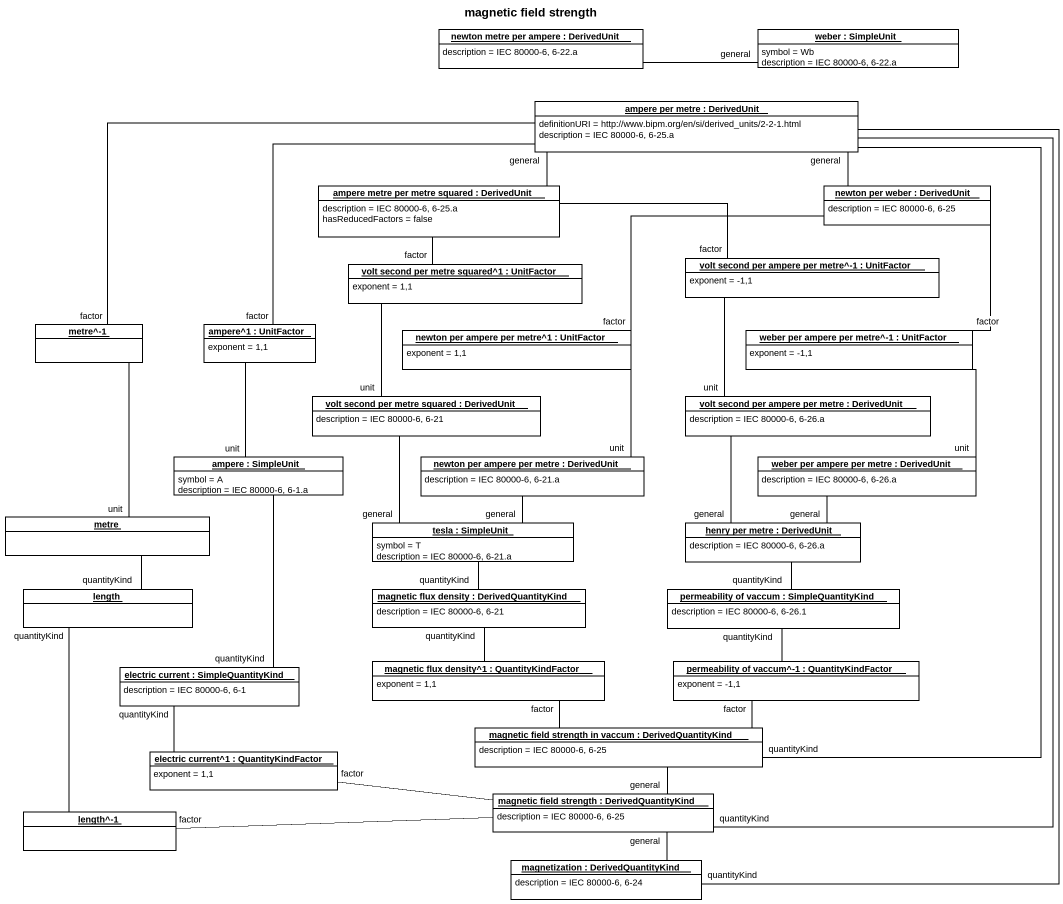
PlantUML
@startuml
title magnetic field strength
hide circle
hide empty members
object "newton metre per ampere : DerivedUnit" as newton_metre_per_ampere #FFFFFF {
  description = IEC 80000-6, 6-22.a
}
object "weber : SimpleUnit" as weber #FFFFFF {
  symbol = Wb
  description = IEC 80000-6, 6-22.a
}
object "ampere per metre : DerivedUnit" as ampere_per_metre #FFFFFF {
  definitionURI = http://www.bipm.org/en/si/derived_units/2-2-1.html
  description = IEC 80000-6, 6-25.a
}
object "ampere metre per metre squared : DerivedUnit" as ampere_metre_per_metre #FFFFFF {
  description = IEC 80000-6, 6-25.a
  hasReducedFactors = false
}
object "newton per weber : DerivedUnit" as newton_per_weber #FFFFFF {
  description = IEC 80000-6, 6-25
}
object "volt second per metre squared^1 : UnitFactor" as volt_second_per_metre #FFFFFF {
  exponent = 1,1
}
object "volt second per ampere per metre^-1 : UnitFactor" as volt_second_per_ampere_per #FFFFFF {
  exponent = -1,1
}
object "metre^-1" as metre_1 #FFFFFF
object "ampere^1 : UnitFactor" as ampere_1 #FFFFFF {
  exponent = 1,1
}
object "newton per ampere per metre^1 : UnitFactor" as newton_per_ampere_per_metre #FFFFFF {
  exponent = 1,1
}
object "weber per ampere per metre^-1 : UnitFactor" as weber_per_ampere_per_metre_1 #FFFFFF {
  exponent = -1,1
}
object "volt second per metre squared : DerivedUnit" as volt_second_per_metre_2 #FFFFFF {
  description = IEC 80000-6, 6-21
}
object "volt second per ampere per metre : DerivedUnit" as volt_second_per_ampere_per_2 #FFFFFF {
  description = IEC 80000-6, 6-26.a
}
object "ampere : SimpleUnit" as ampere #FFFFFF {
  symbol = A
  description = IEC 80000-6, 6-1.a
}
object "newton per ampere per metre : DerivedUnit" as newton_per_ampere_per_metre_2 #FFFFFF {
  description = IEC 80000-6, 6-21.a
}
object "weber per ampere per metre : DerivedUnit" as weber_per_ampere_per_metre #FFFFFF {
  description = IEC 80000-6, 6-26.a
}
object metre #FFFFFF
object "tesla : SimpleUnit" as tesla #FFFFFF {
  symbol = T
  description = IEC 80000-6, 6-21.a
}
object "henry per metre : DerivedUnit" as henry_per_metre #FFFFFF {
  description = IEC 80000-6, 6-26.a
}
object length #FFFFFF
object "magnetic flux density : DerivedQuantityKind" as magnetic_flux_density #FFFFFF {
  description = IEC 80000-6, 6-21
}
object "permeability of vaccum : SimpleQuantityKind" as permeability_of_vaccum #FFFFFF {
  description = IEC 80000-6, 6-26.1
}
object "electric current : SimpleQuantityKind" as electric_current #FFFFFF {
  description = IEC 80000-6, 6-1
}
object "magnetic flux density^1 : QuantityKindFactor" as magnetic_flux_density_1 #FFFFFF {
  exponent = 1,1
}
object "permeability of vaccum^-1 : QuantityKindFactor" as permeability_of_vaccum_1 #FFFFFF {
  exponent = -1,1
}
object "electric current^1 : QuantityKindFactor" as electric_current_1 #FFFFFF {
  exponent = 1,1
}
object "magnetic field strength in vaccum : DerivedQuantityKind" as magnetic_field_strength_in #FFFFFF {
  description = IEC 80000-6, 6-25
}
object "magnetic field strength : DerivedQuantityKind" as magnetic_field_strength #FFFFFF {
  description = IEC 80000-6, 6-25
}
object "length^-1" as length_1 #FFFFFF
object "magnetization : DerivedQuantityKind" as magnetization #FFFFFF {
  description = IEC 80000-6, 6-24
}
weber -left- newton_metre_per_ampere : general
ampere_per_metre -left- ampere_metre_per_metre : general
ampere_per_metre -right- newton_per_weber : general
ampere_per_metre -- magnetic_field_strength_in : quantityKind
ampere_per_metre -- magnetic_field_strength : quantityKind
ampere_per_metre -- magnetization : quantityKind
volt_second_per_metre -up- ampere_metre_per_metre : factor
volt_second_per_ampere_per -left- ampere_metre_per_metre : factor
metre_1 -right- ampere_per_metre : factor
ampere_1 -right- ampere_per_metre : factor
newton_per_ampere_per_metre -right- newton_per_weber : factor
weber_per_ampere_per_metre_1 -up- newton_per_weber : factor
volt_second_per_metre_2 -up- volt_second_per_metre : unit
volt_second_per_ampere_per_2 -up- volt_second_per_ampere_per : unit
ampere -up- ampere_1 : unit
ampere -- electric_current : quantityKind
newton_per_ampere_per_metre_2 -up- newton_per_ampere_per_metre : unit
weber_per_ampere_per_metre -up- weber_per_ampere_per_metre_1 : unit
metre -up- metre_1 : unit
metre -- length : quantityKind
tesla -up- volt_second_per_metre_2 : general
tesla -up- newton_per_ampere_per_metre_2 : general
tesla -- magnetic_flux_density : quantityKind
henry_per_metre -up- volt_second_per_ampere_per_2 : general
henry_per_metre -up- weber_per_ampere_per_metre : general
henry_per_metre -- permeability_of_vaccum : quantityKind
length -- length_1 : quantityKind
magnetic_flux_density -- magnetic_flux_density_1 : quantityKind
permeability_of_vaccum -- permeability_of_vaccum_1 : quantityKind
electric_current -- electric_current_1 : quantityKind
magnetic_flux_density_1 -right- magnetic_field_strength_in : factor
permeability_of_vaccum_1 -left- magnetic_field_strength_in : factor
electric_current_1 -right- magnetic_field_strength : factor
magnetic_field_strength_in -- magnetic_field_strength : general
length_1 -right- magnetic_field_strength : factor
magnetization -up- magnetic_field_strength : general
@enduml
